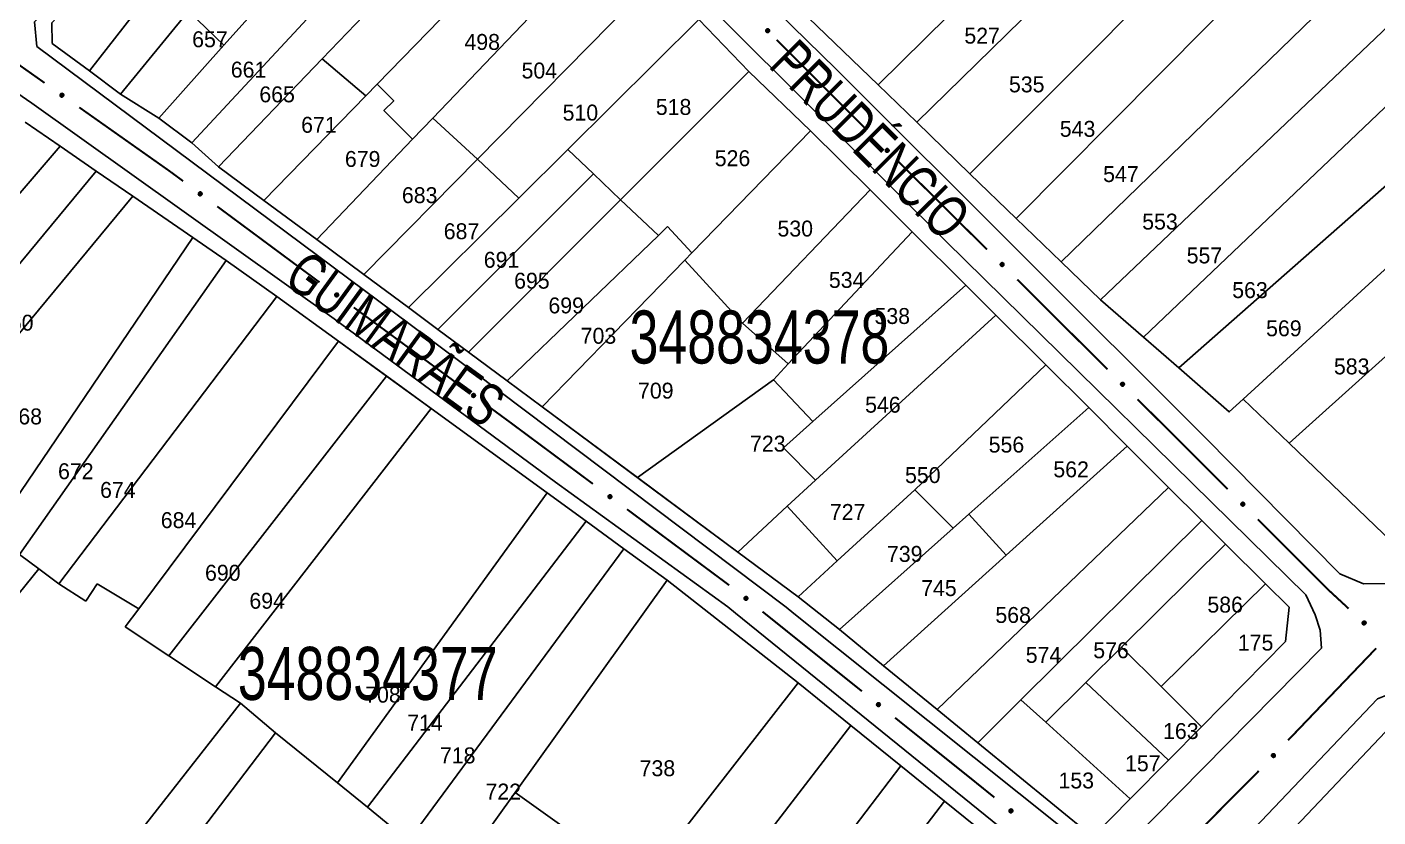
# Model space of a CAD drawing. Extents: x 199577 to 200882, y 4838726 to 4840156.
# Drawn here: x 200395.1 to 200522.4, y 4839175.2 to 4839249.7 of the extents above; entities that cross this region are included whole.
import ezdxf
from ezdxf.enums import TextEntityAlignment as Align

# ---------------------------------------------------------------- set-up
doc = ezdxf.new("R2010")
doc.units = 0
doc.header["$LTSCALE"] = 1.5
doc.header["$MEASUREMENT"] = 0
for name, color, linetype in [('CD_MALHA_LOTES', 7, 'CONTINUOUS'), ('CD_TXT_QUADRA', 2, 'CONTINUOUS'), ('RU-QUADRA', 210, 'CONTINUOUS'), ('SV-EIXO-RUA-PAV', 20, 'CONTINUOUS'), ('SV-RUA-PAVIM', 7, 'CONTINUOUS'), ('SV-TXT-RUA-PAV', 7, 'CONTINUOUS'), ('Th_NmrPorta', 1, 'CONTINUOUS')]:
    doc.layers.add(name, color=color, linetype=linetype)
doc.styles.add('ARIAL', font='ARIAL.SHX')

msp = doc.modelspace()

# ---------------------------------------------------------------- linework, layer by layer
at = {"layer": 'CD_MALHA_LOTES', "linetype": 'Continuous', "flags": 128}
for points in [[(200475.27, 4839244.19), (200501.72, 4839270.29)], [(200478.92, 4839240.67), (200505.69, 4839266.92)], [(200428.08, 4839244.27), (200445.93, 4839262.62)], [(200483.93, 4839235.83), (200510.74, 4839262.7)], [(200488.29, 4839231.61), (200515.36, 4839258.9)], [(200433.33, 4839241.07), (200450.1, 4839258.62)], [(200475.27, 4839244.19), (200461.31, 4839257.67)], [(200400.98, 4839245.52), (200397.48, 4839248.11), (200397.43, 4839250.04), (200404.06, 4839257.16)], [(200413.66, 4839247.93), (200420.81, 4839255.91)], [(200400.98, 4839245.52), (200407.49, 4839253.87)], [(200437.53, 4839237.19), (200454.29, 4839254.23)], [(200492.52, 4839227.53), (200520.42, 4839254.62)], [(200410.64, 4839238.75), (200424.01, 4839253.16)], [(200403.91, 4839243.32), (200410.32, 4839251.14)], [(200413.66, 4839247.93), (200410.32, 4839251.14)], [(200422.92, 4839246.66), (200426.84, 4839250.73)], [(200446.04, 4839238.11), (200458.4, 4839250.37)], [(200458.4, 4839250.37), (200463.09, 4839245.46)], [(200496.23, 4839223.94), (200524.71, 4839251.04)], [(200407.51, 4839241.05), (200413.66, 4839247.93)], [(200500.28, 4839220.42), (200528.83, 4839247.6)], [(200413.14, 4839236.49), (200422.92, 4839246.66)], [(200427.02, 4839243.18), (200422.92, 4839246.66)], [(200403.91, 4839243.32), (200400.98, 4839245.52)], [(200451.01, 4839233.37), (200463.09, 4839245.46)], [(200463.09, 4839245.46), (200468.92, 4839239.88)], [(200428.08, 4839244.27), (200427.02, 4839243.18)], [(200431.43, 4839239.08), (200428.72, 4839241.78), (200429.65, 4839242.7), (200428.08, 4839244.27)], [(200478.92, 4839240.67), (200475.27, 4839244.19)], [(200407.51, 4839241.05), (200403.91, 4839243.32)], [(200417.42, 4839233.31), (200427.02, 4839243.18)], [(200410.64, 4839238.75), (200407.51, 4839241.05)], [(200433.33, 4839241.07), (200431.43, 4839239.08)], [(200437.53, 4839237.19), (200433.33, 4839241.07)], [(200503.59, 4839217.53), (200530.49, 4839241.19)], [(200394.92, 4839240.68), (200398.23, 4839238.41)], [(200457.74, 4839228.37), (200468.92, 4839239.88)], [(200468.92, 4839239.88), (200474.53, 4839234.3)], [(200483.93, 4839235.83), (200478.92, 4839240.67)], [(200413.14, 4839236.49), (200410.64, 4839238.75)], [(200422.39, 4839229.62), (200431.43, 4839239.08)], [(200381.93, 4839219.45), (200398.23, 4839238.41)], [(200398.23, 4839238.41), (200401.61, 4839236.08)], [(200426.84, 4839226.32), (200437.53, 4839237.19)], [(200441.42, 4839233.51), (200437.53, 4839237.19)], [(200446.04, 4839238.11), (200441.42, 4839233.51)], [(200448.46, 4839235.81), (200446.04, 4839238.11)], [(200385.51, 4839216.63), (200401.61, 4839236.08)], [(200401.61, 4839236.08), (200405.08, 4839233.7)], [(200417.42, 4839233.31), (200413.14, 4839236.49)], [(200509.66, 4839214.58), (200534.1, 4839236.94)], [(200433.81, 4839221.14), (200448.46, 4839235.81)], [(200451.01, 4839233.37), (200448.46, 4839235.81)], [(200488.29, 4839231.61), (200483.93, 4839235.83)], [(200405.08, 4839233.7), (200388.78, 4839214.04)], [(200405.08, 4839233.7), (200410.71, 4839229.83)], [(200431.03, 4839223.21), (200441.42, 4839233.51)], [(200436.68, 4839219.02), (200451.01, 4839233.37)], [(200454.59, 4839230.02), (200451.01, 4839233.37)], [(200462.49, 4839221.74), (200474.53, 4839234.3)], [(200474.53, 4839234.3), (200478.48, 4839230.36)], [(200422.39, 4839229.62), (200417.42, 4839233.31)], [(200513.98, 4839210.43), (200538.39, 4839232.39)], [(200455.44, 4839230.84), (200454.59, 4839230.02)], [(200457.74, 4839228.37), (200455.44, 4839230.84)], [(200492.52, 4839227.53), (200488.29, 4839231.61)], [(200391.78, 4839201.88), (200410.71, 4839229.83)], [(200410.71, 4839229.83), (200413.86, 4839227.66)], [(200426.84, 4839226.32), (200422.39, 4839229.62)], [(200440.32, 4839216.31), (200454.59, 4839230.02)], [(200466.81, 4839217.91), (200478.48, 4839230.36)], [(200478.48, 4839230.36), (200483.53, 4839225.32)], [(200457.07, 4839227.69), (200457.74, 4839228.37)], [(200394.4, 4839199.94), (200413.86, 4839227.66)], [(200413.86, 4839227.66), (200418.65, 4839224.26)], [(200443.63, 4839213.85), (200457.07, 4839227.69)], [(200462.49, 4839221.74), (200457.07, 4839227.69)], [(200496.23, 4839223.94), (200492.52, 4839227.53)], [(200431.03, 4839223.21), (200426.84, 4839226.32)], [(200469.14, 4839212.47), (200483.53, 4839225.32)], [(200483.53, 4839225.32), (200486.36, 4839222.5)], [(200398.11, 4839197.17), (200418.65, 4839224.26)], [(200418.65, 4839224.26), (200424.44, 4839220.05)], [(200433.81, 4839221.14), (200431.03, 4839223.21)], [(200500.28, 4839220.42), (200496.23, 4839223.94)], [(200486.36, 4839222.5), (200469.37, 4839206.94)], [(200486.36, 4839222.5), (200491.06, 4839217.82)], [(200436.68, 4839219.02), (200433.81, 4839221.14)], [(200466.81, 4839217.91), (200462.49, 4839221.74)], [(200405.63, 4839194.83), (200424.44, 4839220.05)], [(200424.44, 4839220.05), (200428.98, 4839216.75)], [(200503.59, 4839217.53), (200500.28, 4839220.42)], [(200440.32, 4839216.31), (200436.68, 4839219.02)], [(200465.41, 4839216.42), (200466.81, 4839217.91)], [(200478.74, 4839206.04), (200491.06, 4839217.82)], [(200491.06, 4839217.82), (200495.11, 4839213.79)], [(200508.35, 4839213.38), (200503.59, 4839217.53)], [(200408.47, 4839190.39), (200428.98, 4839216.75)], [(200428.98, 4839216.75), (200433.17, 4839213.7)], [(200443.63, 4839213.85), (200440.32, 4839216.31)], [(200452.6, 4839207.19), (200465.41, 4839216.42)], [(200469.14, 4839212.47), (200465.41, 4839216.42)], [(200509.66, 4839214.58), (200508.35, 4839213.38)], [(200513.98, 4839210.43), (200509.66, 4839214.58)], [(200412.85, 4839187.48), (200433.17, 4839213.7)], [(200433.17, 4839213.7), (200444.09, 4839205.76)], [(200452.6, 4839207.19), (200443.63, 4839213.85)], [(200483.82, 4839203.74), (200495.11, 4839213.79)], [(200495.11, 4839213.79), (200498.75, 4839210.16)], [(200469.37, 4839206.94), (200466.36, 4839210), (200469.14, 4839212.47)], [(200523.7, 4839201.12), (200513.98, 4839210.43)], [(200498.75, 4839210.16), (200487.35, 4839199.88)], [(200498.75, 4839210.16), (200502.64, 4839206.27)], [(200462.06, 4839200.17), (200452.6, 4839207.19)], [(200466.72, 4839204.49), (200469.37, 4839206.94)], [(200424.36, 4839178.44), (200444.09, 4839205.76)], [(200444.09, 4839205.76), (200447.76, 4839203.09)], [(200471.43, 4839199.34), (200478.74, 4839206.04)], [(200482.36, 4839202.43), (200478.74, 4839206.04)], [(200480.83, 4839185.35), (200502.64, 4839206.27)], [(200502.64, 4839206.27), (200505.76, 4839203.16)], [(200462.06, 4839200.17), (200466.72, 4839204.49)], [(200471.43, 4839199.34), (200466.72, 4839204.49)], [(200427.19, 4839176.13), (200447.76, 4839203.09)], [(200447.76, 4839203.09), (200451.33, 4839200.49)], [(200483.82, 4839203.74), (200482.36, 4839202.43)], [(200487.35, 4839199.88), (200483.82, 4839203.74)], [(200488.72, 4839186.24), (200505.76, 4839203.16)], [(200505.76, 4839203.16), (200508, 4839200.93)], [(200471.63, 4839192.87), (200482.36, 4839202.43)], [(200431.05, 4839172.95), (200451.33, 4839200.49)], [(200451.33, 4839200.49), (200455.4, 4839197.53)], [(200498.19, 4839191.22), (200508, 4839200.93)], [(200508, 4839200.93), (200511.76, 4839197.19)], [(200396.21, 4839198.59), (200394.4, 4839199.94)], [(200467.74, 4839195.96), (200462.06, 4839200.17)], [(200467.74, 4839195.96), (200471.43, 4839199.34)], [(200475.79, 4839189.47), (200487.35, 4839199.88)], [(200374.93, 4839172.28), (200396.21, 4839198.59)], [(200398.11, 4839197.17), (200396.21, 4839198.59)], [(200400.65, 4839195.55), (200398.11, 4839197.17)], [(200401.72, 4839197.17), (200400.65, 4839195.55)], [(200405.63, 4839194.83), (200401.72, 4839197.17)], [(200441.09, 4839177.52), (200455.4, 4839197.53)], [(200455.4, 4839197.53), (200467.74, 4839187.84)], [(200501.93, 4839187.5), (200511.76, 4839197.19)], [(200511.76, 4839197.19), (200513.98, 4839194.98), (200513.66, 4839191.76), (200505.74, 4839183.72)], [(200471.63, 4839192.87), (200467.74, 4839195.96)], [(200404.35, 4839193.12), (200405.63, 4839194.83)], [(200408.47, 4839190.39), (200404.35, 4839193.12)], [(200475.79, 4839189.47), (200471.63, 4839192.87)], [(200412.85, 4839187.48), (200408.47, 4839190.39)], [(200494.84, 4839187.9), (200498.19, 4839191.22)], [(200501.93, 4839187.5), (200498.19, 4839191.22)], [(200480.83, 4839185.35), (200475.79, 4839189.47)], [(200453.05, 4839168.98), (200467.74, 4839187.84)], [(200467.74, 4839187.84), (200472.7, 4839183.84)], [(200491.06, 4839184.16), (200494.84, 4839187.9)], [(200502.62, 4839180.56), (200494.84, 4839187.9)], [(200415.2, 4839185.93), (200412.85, 4839187.48)], [(200505.74, 4839183.72), (200501.93, 4839187.5)], [(200393.8, 4839158.58), (200415.2, 4839185.93)], [(200418.51, 4839183.13), (200415.2, 4839185.93)], [(200484.67, 4839182.21), (200480.83, 4839185.35)], [(200484.67, 4839182.21), (200488.72, 4839186.24)], [(200491.06, 4839184.16), (200488.72, 4839186.24)], [(200458.33, 4839165.11), (200472.7, 4839183.84)], [(200472.7, 4839183.84), (200477.43, 4839180.02)], [(200499.02, 4839176.91), (200491.06, 4839184.16)], [(200498.11, 4839156.87), (200523.62, 4839183.84), (200525.22, 4839183.76), (200551.54, 4839158.42)], [(200505.74, 4839183.72), (200502.62, 4839180.56)], [(200397.7, 4839155.75), (200418.51, 4839183.13)], [(200424.36, 4839178.44), (200418.51, 4839183.13)], [(200499.02, 4839176.91), (200495.51, 4839173.34), (200484.67, 4839182.21)], [(200463.14, 4839161.26), (200477.43, 4839180.02)], [(200477.43, 4839180.02), (200481.54, 4839176.7)], [(200502.62, 4839180.56), (200499.02, 4839176.91)], [(200427.19, 4839176.13), (200424.36, 4839178.44)], [(200435.3, 4839169.46), (200441.09, 4839177.52)], [(200453.05, 4839168.98), (200441.09, 4839177.52)], [(200431.05, 4839172.95), (200427.19, 4839176.13)], [(200467, 4839157.7), (200481.54, 4839176.7)], [(200481.54, 4839176.7), (200491.59, 4839168.59), (200474.3, 4839150.97)]]:
    msp.add_lwpolyline(points, dxfattribs=at)
at = {"layer": 'RU-QUADRA', "linetype": 'Continuous', "flags": 128}
for points in [[(200523.7, 4839201.12), (200513.98, 4839210.43), (200509.66, 4839214.58), (200508.35, 4839213.38), (200503.59, 4839217.53), (200500.28, 4839220.42), (200496.23, 4839223.94), (200492.52, 4839227.53), (200488.29, 4839231.61), (200483.93, 4839235.83), (200478.92, 4839240.67), (200475.27, 4839244.19), (200461.31, 4839257.67), (200458.49, 4839260.4), (200455.16, 4839263.61), (200451.76, 4839266.89), (200431.32, 4839286.64), (200471.84, 4839329.8), (200497.26, 4839313.96), (200502.89, 4839310.44), (200507.86, 4839307.34), (200513.1, 4839303.97), (200516.92, 4839301.52), (200524.05, 4839296.94)], [(200458.4, 4839250.37), (200463.09, 4839245.46), (200468.92, 4839239.88), (200474.53, 4839234.3), (200478.48, 4839230.36), (200483.53, 4839225.32), (200486.36, 4839222.5), (200491.06, 4839217.82), (200495.11, 4839213.79), (200498.75, 4839210.16), (200502.64, 4839206.27), (200505.76, 4839203.16), (200508, 4839200.93), (200511.76, 4839197.19), (200513.98, 4839194.98), (200513.66, 4839191.76), (200505.74, 4839183.72), (200502.62, 4839180.56), (200499.02, 4839176.91), (200495.51, 4839173.34), (200484.67, 4839182.21), (200480.83, 4839185.35), (200475.79, 4839189.47), (200471.63, 4839192.87), (200467.74, 4839195.96), (200462.06, 4839200.17), (200454.14, 4839206.05), (200443.63, 4839213.85), (200440.32, 4839216.31), (200436.68, 4839219.02), (200433.81, 4839221.14), (200431.03, 4839223.21), (200426.84, 4839226.32), (200422.39, 4839229.62), (200417.42, 4839233.31), (200413.14, 4839236.49), (200410.64, 4839238.75), (200407.51, 4839241.05), (200403.91, 4839243.32), (200400.98, 4839245.52), (200397.48, 4839248.11), (200397.43, 4839250.04)], [(200394.92, 4839240.68), (200398.23, 4839238.41), (200401.61, 4839236.08), (200405.08, 4839233.7), (200410.71, 4839229.83), (200413.86, 4839227.66), (200418.65, 4839224.26), (200424.44, 4839220.05), (200428.99, 4839216.74), (200433.17, 4839213.7), (200444.09, 4839205.76), (200447.76, 4839203.09), (200451.33, 4839200.49), (200455.4, 4839197.53), (200467.74, 4839187.84), (200472.7, 4839183.84), (200477.43, 4839180.02), (200481.54, 4839176.7), (200491.59, 4839168.59)], [(200498.11, 4839156.87), (200523.62, 4839183.84), (200525.22, 4839183.76), (200551.54, 4839158.42)]]:
    msp.add_lwpolyline(points, dxfattribs=at)
at = {"layer": 'SV-EIXO-RUA-PAV'}
for points in [[(200464.8464, 4839249.479457), (200464.895305, 4839249.480107), (200464.937468, 4839249.470665), (200464.970368, 4839249.452668), (200464.995294, 4839249.429184), (200465.018088, 4839249.402287), (200465.035087, 4839249.370098), (200465.04604, 4839249.330194), (200465.047036, 4839249.281141), (200465.034525, 4839249.238584), (200465.018607, 4839249.205385), (200464.995615, 4839249.177984), (200464.969115, 4839249.156278), (200464.935095, 4839249.139727), (200464.894548, 4839249.129022), (200464.845199, 4839249.129214), (200464.803926, 4839249.138754), (200464.772561, 4839249.156997), (200464.74516, 4839249.180285), (200464.722218, 4839249.208024), (200464.705714, 4839249.239717), (200464.695009, 4839249.280562), (200464.695844, 4839249.329267), (200464.704889, 4839249.37054), (200464.722687, 4839249.402153), (200464.746222, 4839249.428613), (200464.772922, 4839249.451804), (200464.804567, 4839249.470238), (200464.8464, 4839249.479457)], [(200398.44845, 4839243.058104), (200398.400375, 4839243.049118), (200398.357218, 4839243.051225), (200398.32173, 4839243.063343), (200398.293161, 4839243.082228), (200398.266111, 4839243.104841), (200398.243868, 4839243.133656), (200398.226265, 4839243.171106), (200398.216912, 4839243.219269), (200398.221977, 4839243.263337), (200398.231996, 4839243.298765), (200398.249973, 4839243.329688), (200398.27238, 4839243.355598), (200398.303076, 4839243.377713), (200398.341202, 4839243.395181), (200398.389859, 4839243.403414), (200398.432154, 4839243.401058), (200398.466173, 4839243.388435), (200398.497146, 4839243.370165), (200398.524486, 4839243.346749), (200398.546157, 4839243.318338), (200398.563676, 4839243.279919), (200398.571165, 4839243.231786), (200398.569296, 4839243.189575), (200398.557155, 4839243.155388), (200398.538482, 4839243.125299), (200398.516132, 4839243.097892), (200398.488097, 4839243.074327), (200398.44845, 4839243.058104)], [(200476.105623, 4839238.199353), (200476.154523, 4839238.200215), (200476.196727, 4839238.190956), (200476.229705, 4839238.173102), (200476.254733, 4839238.149726), (200476.277643, 4839238.122928), (200476.294781, 4839238.090813), (200476.305907, 4839238.050957), (200476.307116, 4839238.001908), (200476.294789, 4839237.959298), (200476.279015, 4839237.92603), (200476.256143, 4839237.89853), (200476.229737, 4839237.876709), (200476.19579, 4839237.86001), (200476.155289, 4839237.84913), (200476.105939, 4839237.849108), (200476.064626, 4839237.858469), (200476.033182, 4839237.876576), (200476.00568, 4839237.899745), (200475.982618, 4839237.927384), (200475.965977, 4839237.959005), (200475.955095, 4839237.999804), (200475.955719, 4839238.048512), (200475.964585, 4839238.089823), (200475.982246, 4839238.121513), (200476.005665, 4839238.148075), (200476.032264, 4839238.171381), (200476.063829, 4839238.189953), (200476.105623, 4839238.199353)], [(200411.467224, 4839233.762732), (200411.41895, 4839233.75488), (200411.375855, 4839233.758003), (200411.340661, 4839233.770952), (200411.312546, 4839233.790505), (200411.286035, 4839233.813748), (200411.264477, 4839233.843079), (200411.24776, 4839233.880933), (200411.239544, 4839233.929303), (200411.245644, 4839233.973239), (200411.256494, 4839234.008422), (200411.275194, 4839234.038913), (200411.298205, 4839234.064288), (200411.329413, 4839234.085674), (200411.367939, 4839234.10224), (200411.416777, 4839234.109325), (200411.459005, 4839234.105974), (200411.492717, 4839234.092555), (200411.523252, 4839234.073561), (200411.550033, 4839234.049507), (200411.571029, 4839234.020593), (200411.587638, 4839233.981773), (200411.593993, 4839233.933477), (200411.591131, 4839233.891322), (200411.578188, 4839233.85743), (200411.558812, 4839233.82779), (200411.535823, 4839233.800916), (200411.507241, 4839233.778018), (200411.467224, 4839233.762732)], [(200486.931618, 4839227.447763), (200486.980519, 4839227.448625), (200487.022723, 4839227.439366), (200487.055701, 4839227.421512), (200487.080728, 4839227.398136), (200487.103639, 4839227.371338), (200487.120777, 4839227.339223), (200487.131903, 4839227.299366), (200487.133111, 4839227.250318), (200487.120785, 4839227.207708), (200487.105011, 4839227.17444), (200487.082139, 4839227.14694), (200487.055733, 4839227.125119), (200487.021785, 4839227.10842), (200486.981284, 4839227.09754), (200486.931935, 4839227.097518), (200486.890622, 4839227.106879), (200486.859177, 4839227.124986), (200486.831676, 4839227.148155), (200486.808614, 4839227.175794), (200486.791972, 4839227.207415), (200486.781091, 4839227.248213), (200486.781715, 4839227.296921), (200486.790581, 4839227.338233), (200486.808241, 4839227.369923), (200486.831661, 4839227.396485), (200486.85826, 4839227.419791), (200486.889825, 4839227.438363), (200486.931618, 4839227.447763)], [(200424.323977, 4839224.238096), (200424.275738, 4839224.230032), (200424.23263, 4839224.232966), (200424.19738, 4839224.245761), (200424.169178, 4839224.26519), (200424.142566, 4839224.288316), (200424.120879, 4839224.317552), (200424.103997, 4839224.355332), (200424.095568, 4839224.403665), (200424.101475, 4839224.447628), (200424.11217, 4839224.482858), (200424.130737, 4839224.513431), (200424.153636, 4839224.538908), (200424.184749, 4839224.56043), (200424.223203, 4839224.577165), (200424.272009, 4839224.584465), (200424.314251, 4839224.581299), (200424.348022, 4839224.568027), (200424.37864, 4839224.549168), (200424.405526, 4839224.525232), (200424.426649, 4839224.496411), (200424.443429, 4839224.457664), (200424.449995, 4839224.409396), (200424.447319, 4839224.367229), (200424.434525, 4839224.333281), (200424.415279, 4839224.303555), (200424.392408, 4839224.276581), (200424.363927, 4839224.253557), (200424.323977, 4839224.238096)], [(200498.273018, 4839216.161583), (200498.32192, 4839216.16237), (200498.36411, 4839216.153047), (200498.397061, 4839216.135143), (200498.422052, 4839216.111729), (200498.444923, 4839216.084896), (200498.462012, 4839216.052755), (200498.473077, 4839216.012882), (200498.474211, 4839215.963832), (200498.46182, 4839215.92124), (200498.445995, 4839215.887997), (200498.423081, 4839215.860531), (200498.396642, 4839215.83875), (200498.362669, 4839215.822103), (200498.322152, 4839215.811284), (200498.272802, 4839215.811337), (200498.231503, 4839215.820761), (200498.200087, 4839215.838916), (200498.17262, 4839215.862127), (200498.1496, 4839215.889801), (200498.133007, 4839215.921447), (200498.122187, 4839215.962262), (200498.122885, 4839216.010969), (200498.131814, 4839216.052267), (200498.149523, 4839216.08393), (200498.172983, 4839216.110457), (200498.199617, 4839216.133722), (200498.231211, 4839216.152246), (200498.273018, 4839216.161583)], [(200437.215281, 4839214.761056), (200437.167042, 4839214.752992), (200437.123933, 4839214.755925), (200437.088683, 4839214.768721), (200437.060482, 4839214.78815), (200437.03387, 4839214.811276), (200437.012183, 4839214.840512), (200436.9953, 4839214.878292), (200436.986871, 4839214.926625), (200436.992779, 4839214.970588), (200437.003474, 4839215.005818), (200437.02204, 4839215.036391), (200437.044939, 4839215.061867), (200437.076053, 4839215.08339), (200437.114506, 4839215.100125), (200437.163313, 4839215.107424), (200437.205555, 4839215.104259), (200437.239326, 4839215.090987), (200437.269943, 4839215.072127), (200437.29683, 4839215.048192), (200437.317953, 4839215.019371), (200437.334732, 4839214.980623), (200437.341299, 4839214.932356), (200437.338622, 4839214.890189), (200437.325828, 4839214.856241), (200437.306582, 4839214.826515), (200437.283711, 4839214.799541), (200437.25523, 4839214.776517), (200437.215281, 4839214.761056)], [(200450.066096, 4839205.23032), (200450.017812, 4839205.222531), (200449.974721, 4839205.225709), (200449.939545, 4839205.238704), (200449.911454, 4839205.258293), (200449.884973, 4839205.281571), (200449.863453, 4839205.310929), (200449.846786, 4839205.348805), (200449.838632, 4839205.397185), (200449.844789, 4839205.441114), (200449.855684, 4839205.476282), (200449.874424, 4839205.506749), (200449.897468, 4839205.532095), (200449.928703, 4839205.553441), (200449.967251, 4839205.569957), (200450.016098, 4839205.576979), (200450.058322, 4839205.573573), (200450.092016, 4839205.56011), (200450.122526, 4839205.541076), (200450.149276, 4839205.516988), (200450.170235, 4839205.488047), (200450.186794, 4839205.449205), (200450.193086, 4839205.400901), (200450.19017, 4839205.35875), (200450.177183, 4839205.324875), (200450.157768, 4839205.295259), (200450.134745, 4839205.268415), (200450.106133, 4839205.245554), (200450.066096, 4839205.23032)], [(200509.6024, 4839204.863277), (200509.651304, 4839204.86397), (200509.693475, 4839204.854566), (200509.726391, 4839204.836598), (200509.751338, 4839204.813136), (200509.774156, 4839204.786259), (200509.791183, 4839204.754086), (200509.802172, 4839204.714191), (200509.803211, 4839204.665139), (200509.790738, 4839204.622571), (200509.774849, 4839204.589358), (200509.751882, 4839204.561937), (200509.725401, 4839204.540207), (200509.691397, 4839204.523626), (200509.650858, 4839204.512885), (200509.601509, 4839204.513033), (200509.560228, 4839204.522537), (200509.528847, 4839204.540752), (200509.501425, 4839204.564016), (200509.478458, 4839204.591734), (200509.461926, 4839204.623413), (200509.451185, 4839204.664248), (200509.451977, 4839204.712953), (200509.460986, 4839204.754234), (200509.478755, 4839204.785863), (200509.502267, 4839204.812344), (200509.528946, 4839204.835559), (200509.560575, 4839204.854021), (200509.6024, 4839204.863277)], [(200462.865463, 4839195.637544), (200462.816932, 4839195.631481), (200462.773982, 4839195.636195), (200462.739291, 4839195.650436), (200462.711918, 4839195.671015), (200462.686284, 4839195.695222), (200462.665824, 4839195.725329), (200462.650518, 4839195.763775), (200462.644095, 4839195.812415), (200462.651815, 4839195.856096), (200462.663958, 4839195.890854), (200462.683772, 4839195.920633), (200462.707705, 4839195.945141), (200462.739682, 4839195.965359), (200462.778794, 4839195.98049), (200462.827861, 4839195.985765), (200462.869936, 4839195.980855), (200462.903129, 4839195.966199), (200462.932941, 4839195.94609), (200462.958815, 4839195.921063), (200462.978728, 4839195.891393), (200462.993891, 4839195.851985), (200462.998456, 4839195.803487), (200462.994039, 4839195.761467), (200462.979852, 4839195.728077), (200462.959393, 4839195.699172), (200462.935427, 4839195.673167), (200462.906018, 4839195.65134), (200462.865463, 4839195.637544)], [(200521.028613, 4839193.672762), (200521.077452, 4839193.675365), (200521.119959, 4839193.667615), (200521.153551, 4839193.650947), (200521.179396, 4839193.628478), (200521.203246, 4839193.602512), (200521.221517, 4839193.571029), (200521.234056, 4839193.531594), (200521.237011, 4839193.48262), (200521.22621, 4839193.439597), (200521.211631, 4839193.405789), (200521.189753, 4839193.377491), (200521.164141, 4839193.354744), (200521.13081, 4839193.336846), (200521.090722, 4839193.32453), (200521.041405, 4839193.322751), (200520.999784, 4839193.330634), (200520.967715, 4839193.347609), (200520.939405, 4839193.369784), (200520.915373, 4839193.396585), (200520.897616, 4839193.427593), (200520.885288, 4839193.467978), (200520.884177, 4839193.516677), (200520.891566, 4839193.558278), (200520.908086, 4839193.590577), (200520.930545, 4839193.617956), (200520.956297, 4839193.642195), (200520.987181, 4839193.661879), (200521.028613, 4839193.672762)], [(200475.353911, 4839185.635611), (200475.30538, 4839185.629548), (200475.26243, 4839185.634261), (200475.227739, 4839185.648503), (200475.200365, 4839185.669081), (200475.174732, 4839185.693288), (200475.154272, 4839185.723395), (200475.138966, 4839185.761841), (200475.132543, 4839185.810482), (200475.140263, 4839185.854163), (200475.152405, 4839185.88892), (200475.17222, 4839185.9187), (200475.196153, 4839185.943207), (200475.22813, 4839185.963425), (200475.267242, 4839185.978556), (200475.316309, 4839185.983831), (200475.358384, 4839185.978922), (200475.391577, 4839185.964266), (200475.421389, 4839185.944156), (200475.447262, 4839185.919129), (200475.467176, 4839185.889459), (200475.482339, 4839185.850051), (200475.486904, 4839185.801554), (200475.482486, 4839185.759533), (200475.4683, 4839185.726143), (200475.447841, 4839185.697239), (200475.423875, 4839185.671233), (200475.394466, 4839185.649407), (200475.353911, 4839185.635611)], [(200512.334124, 4839180.972491), (200512.332363, 4839181.021367), (200512.340844, 4839181.063735), (200512.358088, 4839181.097035), (200512.380999, 4839181.122489), (200512.407371, 4839181.145889), (200512.439165, 4839181.163615), (200512.47881, 4839181.175473), (200512.527828, 4839181.177584), (200512.570658, 4839181.166043), (200512.60421, 4839181.150884), (200512.632127, 4839181.128522), (200512.65443, 4839181.102522), (200512.67175, 4839181.068888), (200512.683375, 4839181.028593), (200512.684304, 4839180.979253), (200512.675705, 4839180.937774), (200512.65818, 4839180.906002), (200512.635521, 4839180.878079), (200512.608311, 4839180.854512), (200512.577001, 4839180.837292), (200512.53641, 4839180.825661), (200512.487699, 4839180.825389), (200512.446231, 4839180.833493), (200512.414222, 4839180.850567), (200512.387233, 4839180.873494), (200512.363441, 4839180.89966), (200512.344292, 4839180.930878), (200512.334124, 4839180.972491)], [(200487.829786, 4839175.618733), (200487.781231, 4839175.612862), (200487.7383, 4839175.617744), (200487.703666, 4839175.632122), (200487.676373, 4839175.652808), (200487.650835, 4839175.677116), (200487.630494, 4839175.707303), (200487.61534, 4839175.745809), (200487.609108, 4839175.794475), (200487.617, 4839175.838125), (200487.629279, 4839175.872834), (200487.649211, 4839175.902535), (200487.67324, 4839175.926949), (200487.705296, 4839175.947041), (200487.744468, 4839175.962017), (200487.793555, 4839175.9671), (200487.83561, 4839175.962024), (200487.868745, 4839175.947237), (200487.898478, 4839175.927011), (200487.924253, 4839175.901882), (200487.944049, 4839175.872134), (200487.959057, 4839175.832667), (200487.963431, 4839175.784152), (200487.958848, 4839175.742149), (200487.94453, 4839175.708815), (200487.923958, 4839175.679991), (200487.899889, 4839175.65408), (200487.870395, 4839175.63237), (200487.829786, 4839175.618733)]]:
    msp.add_lwpolyline(points, close=True, dxfattribs=at)
for points in [[(200464.695009, 4839249.280562), (200464.894548, 4839249.129022)], [(200464.695844, 4839249.329267), (200464.935095, 4839249.139727)], [(200464.699222, 4839249.303278), (200464.912309, 4839249.136167)], [(200464.701191, 4839249.34766), (200464.948021, 4839249.150609)], [(200464.704889, 4839249.37054), (200464.969115, 4839249.156278)], [(200464.705714, 4839249.239717), (200464.845199, 4839249.129214)], [(200464.705936, 4839249.257923), (200464.864064, 4839249.13428)], [(200464.715696, 4839249.383347), (200464.979878, 4839249.168913)], [(200464.717482, 4839249.221248), (200464.819684, 4839249.138179)], [(200464.722218, 4839249.208024), (200464.803926, 4839249.138754)], [(200464.722687, 4839249.402153), (200464.995615, 4839249.177984)], [(200464.735984, 4839249.41324), (200465.004019, 4839249.191083)], [(200464.746222, 4839249.428613), (200465.018607, 4839249.205385)], [(200464.763023, 4839249.438302), (200465.024313, 4839249.226765)], [(200464.772922, 4839249.451804), (200465.034525, 4839249.238584)], [(200464.791986, 4839249.457574), (200465.037854, 4839249.263418)], [(200464.804567, 4839249.470238), (200465.047036, 4839249.281141)], [(200464.824805, 4839249.472982), (200465.042717, 4839249.306832)], [(200464.8464, 4839249.479457), (200465.04604, 4839249.330194)], [(200464.873053, 4839249.478729), (200465.035041, 4839249.355082)], [(200464.895305, 4839249.480107), (200465.035087, 4839249.370098)], [(200464.919363, 4839249.474828), (200465.019635, 4839249.391761)], [(200464.937468, 4839249.470665), (200465.018088, 4839249.402287)], [(200398.488097, 4839243.074327), (200398.216912, 4839243.219269)], [(200398.516132, 4839243.097892), (200398.221977, 4839243.263337)], [(200398.498332, 4839243.088954), (200398.222935, 4839243.238299)], [(200398.468624, 4839243.06817), (200398.225553, 4839243.194692)], [(200398.44845, 4839243.058104), (200398.226265, 4839243.171106)], [(200398.523581, 4839243.112885), (200398.230021, 4839243.276725)], [(200398.538482, 4839243.125299), (200398.231996, 4839243.298765)], [(200398.422064, 4839243.054273), (200398.241351, 4839243.14846)], [(200398.400375, 4839243.049118), (200398.243868, 4839243.133656)], [(200398.545945, 4839243.142195), (200398.243928, 4839243.315347)], [(200398.557155, 4839243.155388), (200398.249973, 4839243.329688)], [(200398.375768, 4839243.050213), (200398.26279, 4839243.114948)], [(200398.560834, 4839243.175112), (200398.263931, 4839243.341312)], [(200398.357218, 4839243.051225), (200398.266111, 4839243.104841)], [(200398.569296, 4839243.189575), (200398.27238, 4839243.355598)], [(200398.569036, 4839243.212751), (200398.292196, 4839243.364785)], [(200398.571165, 4839243.231786), (200398.303076, 4839243.377713)], [(200398.563401, 4839243.256817), (200398.324921, 4839243.385109)], [(200398.563676, 4839243.279919), (200398.341202, 4839243.395181)], [(200398.549045, 4839243.300361), (200398.372136, 4839243.395202)], [(200398.546157, 4839243.318338), (200398.389859, 4839243.403414)], [(200398.53141, 4839243.334527), (200398.41653, 4839243.398935)], [(200398.524486, 4839243.346749), (200398.432154, 4839243.401058)], [(200475.955095, 4839237.999804), (200476.155289, 4839237.84913)], [(200475.955719, 4839238.048512), (200476.19579, 4839237.86001)], [(200475.959209, 4839238.022537), (200476.173019, 4839237.856352)], [(200475.960986, 4839238.066927), (200476.208668, 4839237.870948)], [(200475.964585, 4839238.089823), (200476.229737, 4839237.876709)], [(200475.965977, 4839237.959005), (200476.105939, 4839237.849108)], [(200475.96612, 4839237.977212), (200476.124782, 4839237.854256)], [(200475.975336, 4839238.102677), (200476.240445, 4839237.88939)], [(200475.977825, 4839237.940588), (200476.080386, 4839237.857963)], [(200475.982246, 4839238.121513), (200476.256143, 4839237.89853)], [(200475.982618, 4839237.927384), (200476.064626, 4839237.858469)], [(200475.995495, 4839238.132657), (200476.26449, 4839237.911665)], [(200476.005665, 4839238.148075), (200476.279015, 4839237.92603)], [(200476.022424, 4839238.157837), (200476.284629, 4839237.947435)], [(200476.032264, 4839238.171381), (200476.294789, 4839237.959298)], [(200476.051303, 4839238.177234), (200476.298011, 4839237.984146)], [(200476.063829, 4839238.189953), (200476.307116, 4839238.001908)], [(200476.084055, 4839238.192785), (200476.302685, 4839238.027581)], [(200476.105623, 4839238.199353), (200476.305907, 4839238.050957)], [(200476.132278, 4839238.19874), (200476.2948, 4839238.075797)], [(200476.154523, 4839238.200215), (200476.294781, 4839238.090813)], [(200476.178605, 4839238.19504), (200476.279236, 4839238.112409)], [(200476.196727, 4839238.190956), (200476.277643, 4839238.122928)], [(200411.507241, 4839233.778018), (200411.239544, 4839233.929303)], [(200411.535823, 4839233.800916), (200411.245644, 4839233.973239)], [(200411.517817, 4839233.792399), (200411.246012, 4839233.948186)], [(200411.487629, 4839233.77232), (200411.247603, 4839233.904528)], [(200411.467224, 4839233.762732), (200411.24776, 4839233.880933)], [(200411.543623, 4839233.81573), (200411.254001, 4839233.986434)], [(200411.558812, 4839233.82779), (200411.256494, 4839234.008422)], [(200411.440755, 4839233.759523), (200411.262309, 4839233.857937)], [(200411.41895, 4839233.75488), (200411.264477, 4839233.843079)], [(200411.566671, 4839233.844504), (200411.268813, 4839234.024718)], [(200411.578188, 4839233.85743), (200411.275194, 4839234.038913)], [(200411.394376, 4839233.756554), (200411.282953, 4839233.823931)], [(200411.375855, 4839233.758003), (200411.286035, 4839233.813748)], [(200411.582331, 4839233.877062), (200411.289422, 4839234.050205)], [(200411.591131, 4839233.891322), (200411.298205, 4839234.064288)], [(200411.591416, 4839233.914497), (200411.318232, 4839234.073006)], [(200411.593993, 4839233.933477), (200411.329413, 4839234.085674)], [(200411.58682, 4839233.958684), (200411.351426, 4839234.092554)], [(200411.587638, 4839233.981773), (200411.367939, 4839234.10224)], [(200411.573493, 4839234.002554), (200411.398865, 4839234.101533)], [(200411.571029, 4839234.020593), (200411.416777, 4839234.109325)], [(200411.556667, 4839234.037126), (200411.443335, 4839234.10422)], [(200411.550033, 4839234.049507), (200411.459005, 4839234.105974)], [(200486.781091, 4839227.248213), (200486.981284, 4839227.09754)], [(200486.781715, 4839227.296921), (200487.021785, 4839227.10842)], [(200486.785205, 4839227.270947), (200486.999014, 4839227.104762)], [(200486.786982, 4839227.315337), (200487.034664, 4839227.119358)], [(200486.790581, 4839227.338233), (200487.055733, 4839227.125119)], [(200486.791972, 4839227.207415), (200486.931935, 4839227.097518)], [(200486.792115, 4839227.225622), (200486.950778, 4839227.102666)], [(200486.801331, 4839227.351087), (200487.066441, 4839227.1378)], [(200486.80382, 4839227.188997), (200486.906381, 4839227.106372)], [(200486.808241, 4839227.369923), (200487.082139, 4839227.14694)], [(200486.808614, 4839227.175794), (200486.890622, 4839227.106879)], [(200486.82149, 4839227.381067), (200487.090486, 4839227.160075)], [(200486.831661, 4839227.396485), (200487.105011, 4839227.17444)], [(200486.84842, 4839227.406247), (200487.110625, 4839227.195845)], [(200486.85826, 4839227.419791), (200487.120785, 4839227.207708)], [(200486.877299, 4839227.425644), (200487.124006, 4839227.232556)], [(200486.889825, 4839227.438363), (200487.133111, 4839227.250318)], [(200486.910051, 4839227.441194), (200487.128681, 4839227.275991)], [(200486.931618, 4839227.447763), (200487.131903, 4839227.299366)], [(200486.958274, 4839227.44715), (200487.120796, 4839227.324207)], [(200486.980519, 4839227.448625), (200487.120777, 4839227.339223)], [(200487.0046, 4839227.44345), (200487.105232, 4839227.360819)], [(200487.022723, 4839227.439366), (200487.103639, 4839227.371338)], [(200424.392408, 4839224.276581), (200424.101475, 4839224.447628)], [(200424.37444, 4839224.267985), (200424.101954, 4839224.422577)], [(200424.400143, 4839224.291429), (200424.109775, 4839224.46086)], [(200424.415279, 4839224.303555), (200424.11217, 4839224.482858)], [(200424.423064, 4839224.320304), (200424.124418, 4839224.499208)], [(200424.434525, 4839224.333281), (200424.130737, 4839224.513431)], [(200424.438581, 4839224.35293), (200424.144915, 4839224.524786)], [(200424.447319, 4839224.367229), (200424.153636, 4839224.538908)], [(200424.447501, 4839224.390405), (200424.173625, 4839224.547713)], [(200424.449995, 4839224.409396), (200424.184749, 4839224.56043)], [(200424.442712, 4839224.434572), (200424.206732, 4839224.567407)], [(200424.443429, 4839224.457664), (200424.223203, 4839224.577165)], [(200424.429193, 4839224.478382), (200424.254132, 4839224.576594)], [(200424.426649, 4839224.496411), (200424.272009, 4839224.584465)], [(200424.412215, 4839224.51288), (200424.298589, 4839224.579476)], [(200424.405526, 4839224.525232), (200424.314251, 4839224.581299)], [(200424.363927, 4839224.253557), (200424.095568, 4839224.403665)], [(200424.34434, 4839224.247774), (200424.103736, 4839224.378927)], [(200424.323977, 4839224.238096), (200424.103997, 4839224.355332)], [(200424.297522, 4839224.234771), (200424.118646, 4839224.332401)], [(200424.275738, 4839224.230032), (200424.120879, 4839224.317552)], [(200424.251157, 4839224.231598), (200424.139439, 4839224.298485)], [(200424.23263, 4839224.232966), (200424.142566, 4839224.288316)], [(200498.122187, 4839215.962262), (200498.322152, 4839215.811284)], [(200498.122885, 4839216.010969), (200498.362669, 4839215.822103)], [(200498.126336, 4839215.984989), (200498.339893, 4839215.81848)], [(200498.128181, 4839216.029377), (200498.375564, 4839215.833021)], [(200498.131814, 4839216.052267), (200498.396642, 4839215.83875)], [(200498.133007, 4839215.921447), (200498.272802, 4839215.811337)], [(200498.133178, 4839215.939654), (200498.291653, 4839215.816457)], [(200498.142585, 4839216.065105), (200498.40737, 4839215.851415)], [(200498.144827, 4839215.903012), (200498.247262, 4839215.820231)], [(200498.149523, 4839216.08393), (200498.423081, 4839215.860531)], [(200498.1496, 4839215.889801), (200498.231503, 4839215.820761)], [(200498.162789, 4839216.095054), (200498.431448, 4839215.873653)], [(200498.172983, 4839216.110457), (200498.445995, 4839215.887997)], [(200498.189757, 4839216.120193), (200498.451642, 4839215.909392)], [(200498.199617, 4839216.133722), (200498.46182, 4839215.92124)], [(200498.218665, 4839216.139546), (200498.465079, 4839215.946083)], [(200498.231211, 4839216.152246), (200498.474211, 4839215.963832)], [(200498.251441, 4839216.155047), (200498.46982, 4839215.989511)], [(200498.273018, 4839216.161583), (200498.473077, 4839216.012882)], [(200498.299673, 4839216.160929), (200498.462008, 4839216.037739)], [(200498.32192, 4839216.16237), (200498.462012, 4839216.052755)], [(200498.345994, 4839216.157159), (200498.446499, 4839216.074374)], [(200498.36411, 4839216.153047), (200498.444923, 4839216.084896)], [(200437.25523, 4839214.776517), (200436.986871, 4839214.926625)], [(200437.283711, 4839214.799541), (200436.992779, 4839214.970588)], [(200437.265744, 4839214.790945), (200436.993257, 4839214.945536)], [(200437.235643, 4839214.770733), (200436.99504, 4839214.901887)], [(200437.215281, 4839214.761056), (200436.9953, 4839214.878292)], [(200437.291446, 4839214.814388), (200437.001078, 4839214.98382)], [(200437.306582, 4839214.826515), (200437.003474, 4839215.005818)], [(200437.188826, 4839214.757731), (200437.00995, 4839214.855361)], [(200437.167042, 4839214.752992), (200437.012183, 4839214.840512)], [(200437.314368, 4839214.843264), (200437.015722, 4839215.022168)], [(200437.325828, 4839214.856241), (200437.02204, 4839215.036391)], [(200437.14246, 4839214.754558), (200437.030743, 4839214.821445)], [(200437.123933, 4839214.755925), (200437.03387, 4839214.811276)], [(200437.329885, 4839214.87589), (200437.036218, 4839215.047746)], [(200437.338622, 4839214.890189), (200437.044939, 4839215.061867)], [(200437.338805, 4839214.913365), (200437.064928, 4839215.070673)], [(200437.341299, 4839214.932356), (200437.076053, 4839215.08339)], [(200437.334016, 4839214.957532), (200437.098036, 4839215.090367)], [(200437.334732, 4839214.980623), (200437.114506, 4839215.100125)], [(200437.320496, 4839215.001342), (200437.145435, 4839215.099554)], [(200437.317953, 4839215.019371), (200437.163313, 4839215.107424)], [(200437.303518, 4839215.03584), (200437.189893, 4839215.102435)], [(200437.29683, 4839215.048192), (200437.205555, 4839215.104259)], [(200450.106133, 4839205.245554), (200449.838632, 4839205.397185)], [(200450.134745, 4839205.268415), (200449.844789, 4839205.441114)], [(200450.116728, 4839205.259922), (200449.845125, 4839205.41606)], [(200450.086513, 4839205.239882), (200449.846659, 4839205.372401)], [(200450.066096, 4839205.23032), (200449.846786, 4839205.348805)], [(200450.142564, 4839205.283219), (200449.853163, 4839205.454298)], [(200450.157768, 4839205.295259), (200449.855684, 4839205.476282)], [(200450.165649, 4839205.311964), (200449.868025, 4839205.492563)], [(200450.177183, 4839205.324875), (200449.874424, 4839205.506749)], [(200450.181351, 4839205.344501), (200449.888666, 4839205.518023)], [(200450.19017, 4839205.35875), (200449.897468, 4839205.532095)], [(200450.190484, 4839205.381925), (200449.917506, 4839205.540787)], [(200450.193086, 4839205.400901), (200449.928703, 4839205.553441)], [(200450.185946, 4839205.426118), (200449.950725, 4839205.560292)], [(200450.186794, 4839205.449205), (200449.967251, 4839205.569957)], [(200450.172676, 4839205.470004), (200449.998176, 4839205.56921)], [(200450.170235, 4839205.488047), (200450.016098, 4839205.576979)], [(200450.155894, 4839205.504598), (200450.042649, 4839205.571839)], [(200450.149276, 4839205.516988), (200450.058322, 4839205.573573)], [(200450.039623, 4839205.227146), (200449.861304, 4839205.325791)], [(200450.017812, 4839205.222531), (200449.863453, 4839205.310929)], [(200449.99324, 4839205.224236), (200449.881905, 4839205.291757)], [(200449.974721, 4839205.225709), (200449.884973, 4839205.281571)], [(200509.451185, 4839204.664248), (200509.650858, 4839204.512885)], [(200509.451977, 4839204.712953), (200509.691397, 4839204.523626)], [(200509.455378, 4839204.686967), (200509.668613, 4839204.520046)], [(200509.457308, 4839204.731351), (200509.704313, 4839204.534519)], [(200509.460986, 4839204.754234), (200509.725401, 4839204.540207)], [(200509.461926, 4839204.623413), (200509.601509, 4839204.513033)], [(200509.462132, 4839204.641619), (200509.62037, 4839204.518116)], [(200509.471781, 4839204.767051), (200509.736153, 4839204.552851)], [(200509.47371, 4839204.604954), (200509.575986, 4839204.521976)], [(200509.478458, 4839204.591734), (200509.560228, 4839204.522537)], [(200509.478755, 4839204.785863), (200509.751882, 4839204.561937)], [(200509.492043, 4839204.796962), (200509.760275, 4839204.575043)], [(200509.502267, 4839204.812344), (200509.774849, 4839204.589358)], [(200509.519059, 4839204.822048), (200509.780537, 4839204.610743)], [(200509.528946, 4839204.835559), (200509.790738, 4839204.622571)], [(200509.548005, 4839204.841345), (200509.794045, 4839204.647408)], [(200509.560575, 4839204.854021), (200509.803211, 4839204.665139)], [(200509.58081, 4839204.856783), (200509.798869, 4839204.690827)], [(200509.6024, 4839204.863277), (200509.802172, 4839204.714191)], [(200509.629053, 4839204.862572), (200509.79115, 4839204.73907)], [(200509.651304, 4839204.86397), (200509.791183, 4839204.754086)], [(200509.675367, 4839204.858713), (200509.775713, 4839204.775735)], [(200509.693475, 4839204.854566), (200509.774156, 4839204.786259)], [(200462.906018, 4839195.65134), (200462.644095, 4839195.812415)], [(200462.865463, 4839195.637544), (200462.650518, 4839195.763775)], [(200462.886209, 4839195.646371), (200462.651234, 4839195.78736)], [(200462.917119, 4839195.665321), (200462.651257, 4839195.831046)], [(200462.935427, 4839195.673167), (200462.651815, 4839195.856096)], [(200462.943769, 4839195.687682), (200462.660655, 4839195.868974)], [(200462.959393, 4839195.699172), (200462.663958, 4839195.890854)], [(200462.838894, 4839195.635316), (200462.664207, 4839195.740258)], [(200462.816932, 4839195.631481), (200462.665824, 4839195.725329)], [(200462.967865, 4839195.715585), (200462.676871, 4839195.906684)], [(200462.792437, 4839195.634063), (200462.68358, 4839195.705511)], [(200462.979852, 4839195.728077), (200462.683772, 4839195.920633)], [(200462.773982, 4839195.636195), (200462.686284, 4839195.695222)], [(200462.984717, 4839195.747541), (200462.698408, 4839195.931392)], [(200462.994039, 4839195.761467), (200462.707705, 4839195.945141)], [(200462.99518, 4839195.784616), (200462.728041, 4839195.953112)], [(200462.998456, 4839195.803487), (200462.739682, 4839195.965359)], [(200462.99222, 4839195.828943), (200462.761934, 4839195.971421)], [(200462.993891, 4839195.851985), (200462.778794, 4839195.98049)], [(200462.980524, 4839195.873274), (200462.809673, 4839195.97864)], [(200462.978728, 4839195.891393), (200462.827861, 4839195.985765)], [(200462.964987, 4839195.908445), (200462.854212, 4839195.979681)], [(200462.958815, 4839195.921063), (200462.869936, 4839195.980855)], [(200520.884177, 4839193.516677), (200521.13081, 4839193.336846)], [(200520.885288, 4839193.467978), (200521.090722, 4839193.32453)], [(200520.88859, 4839193.490843), (200521.108183, 4839193.332379)], [(200520.888785, 4839193.535269), (200521.14329, 4839193.348236)], [(200520.891566, 4839193.558278), (200521.164141, 4839193.354744)], [(200520.897111, 4839193.445793), (200521.060052, 4839193.328567)], [(200520.897616, 4839193.427593), (200521.041405, 4839193.322751)], [(200520.901852, 4839193.571507), (200521.17439, 4839193.367798)], [(200520.908086, 4839193.590577), (200521.189753, 4839193.377491)], [(200520.910113, 4839193.409609), (200521.015552, 4839193.330689)], [(200520.915373, 4839193.396585), (200520.999784, 4839193.330634)], [(200520.92093, 4839193.602186), (200521.197627, 4839193.390915)], [(200520.930545, 4839193.617956), (200521.211631, 4839193.405789)], [(200520.946946, 4839193.628309), (200521.216479, 4839193.42738)], [(200520.956297, 4839193.642195), (200521.22621, 4839193.439597)], [(200520.975116, 4839193.648722), (200521.228544, 4839193.464544)], [(200520.987181, 4839193.661879), (200521.237011, 4839193.48262)], [(200521.007293, 4839193.66543), (200521.231669, 4839193.508118)], [(200521.028613, 4839193.672762), (200521.234056, 4839193.531594)], [(200521.055273, 4839193.673099), (200521.222071, 4839193.556023)], [(200521.077452, 4839193.675365), (200521.221517, 4839193.571029)], [(200521.101702, 4839193.671052), (200521.205213, 4839193.592057)], [(200521.119959, 4839193.667615), (200521.203246, 4839193.602512)], [(200475.394466, 4839185.649407), (200475.132543, 4839185.810482)], [(200475.353911, 4839185.635611), (200475.138966, 4839185.761841)], [(200475.374656, 4839185.644438), (200475.139681, 4839185.785427)], [(200475.405567, 4839185.663387), (200475.139705, 4839185.829113)], [(200475.423875, 4839185.671233), (200475.140263, 4839185.854163)], [(200475.432217, 4839185.685748), (200475.149102, 4839185.86704)], [(200475.447841, 4839185.697239), (200475.152405, 4839185.88892)], [(200475.327342, 4839185.633382), (200475.152655, 4839185.738324)], [(200475.30538, 4839185.629548), (200475.154272, 4839185.723395)], [(200475.456313, 4839185.713652), (200475.165319, 4839185.90475)], [(200475.280885, 4839185.632129), (200475.172028, 4839185.703578)], [(200475.4683, 4839185.726143), (200475.17222, 4839185.9187)], [(200475.26243, 4839185.634261), (200475.174732, 4839185.693288)], [(200475.473165, 4839185.745608), (200475.186855, 4839185.929458)], [(200475.482486, 4839185.759533), (200475.196153, 4839185.943207)], [(200475.483627, 4839185.782682), (200475.216489, 4839185.951179)], [(200475.486904, 4839185.801554), (200475.22813, 4839185.963425)], [(200475.480668, 4839185.827009), (200475.250382, 4839185.969487)], [(200475.482339, 4839185.850051), (200475.267242, 4839185.978556)], [(200475.468972, 4839185.871341), (200475.298121, 4839185.976707)], [(200475.467176, 4839185.889459), (200475.316309, 4839185.983831)], [(200475.453434, 4839185.906511), (200475.34266, 4839185.977748)], [(200475.447262, 4839185.919129), (200475.358384, 4839185.978922)], [(200512.332363, 4839181.021367), (200512.439165, 4839181.163615)], [(200512.334124, 4839180.972491), (200512.47881, 4839181.175473)], [(200512.334247, 4839180.999153), (200512.454178, 4839181.16391)], [(200512.341089, 4839180.951048), (200512.502241, 4839181.172681)], [(200512.344292, 4839180.930878), (200512.527828, 4839181.177584)], [(200512.35724, 4839180.918588), (200512.545755, 4839181.168807)], [(200512.363441, 4839180.89966), (200512.570658, 4839181.166043)], [(200512.377165, 4839180.890071), (200512.582706, 4839181.156103)], [(200512.337093, 4839181.04554), (200512.417859, 4839181.147675)], [(200512.340844, 4839181.063735), (200512.407371, 4839181.145889)], [(200512.387233, 4839180.873494), (200512.60421, 4839181.150884)], [(200512.402836, 4839180.863609), (200512.61884, 4839181.136626)], [(200512.414222, 4839180.850567), (200512.632127, 4839181.128522)], [(200512.433182, 4839180.844005), (200512.641554, 4839181.112995)], [(200512.446231, 4839180.833493), (200512.65443, 4839181.102522)], [(200512.46919, 4839180.830316), (200512.660577, 4839181.081563)], [(200512.487699, 4839180.825389), (200512.67175, 4839181.068888)], [(200512.513605, 4839180.829356), (200512.675827, 4839181.046188)], [(200512.53641, 4839180.825661), (200512.683375, 4839181.028593)], [(200512.558795, 4839180.8371), (200512.67881, 4839180.997998)], [(200512.577001, 4839180.837292), (200512.684304, 4839180.979253)], [(200512.595198, 4839180.849476), (200512.675922, 4839180.953541)], [(200512.608311, 4839180.854512), (200512.675705, 4839180.937774)], [(200487.870395, 4839175.63237), (200487.609108, 4839175.794475)], [(200487.829786, 4839175.618733), (200487.61534, 4839175.745809)], [(200487.850566, 4839175.627479), (200487.616148, 4839175.769392)], [(200487.881551, 4839175.646306), (200487.616343, 4839175.813077)], [(200487.899889, 4839175.65408), (200487.617, 4839175.838125)], [(200487.908288, 4839175.668562), (200487.62589, 4839175.850967)], [(200487.803208, 4839175.61661), (200487.628936, 4839175.722238)], [(200487.923958, 4839175.679991), (200487.629279, 4839175.872834)], [(200487.781231, 4839175.612862), (200487.630494, 4839175.707303)], [(200487.932494, 4839175.696371), (200487.642254, 4839175.888613)], [(200487.756746, 4839175.615539), (200487.648172, 4839175.687416)], [(200487.94453, 4839175.708815), (200487.649211, 4839175.902535)], [(200487.7383, 4839175.617744), (200487.650835, 4839175.677116)], [(200487.949472, 4839175.72826), (200487.663888, 4839175.913237)], [(200487.958848, 4839175.742149), (200487.67324, 4839175.926949)], [(200487.96008, 4839175.765293), (200487.693607, 4839175.93484)], [(200487.963431, 4839175.784152), (200487.705296, 4839175.947041)], [(200487.957295, 4839175.809631), (200487.727572, 4839175.953015)], [(200487.959057, 4839175.832667), (200487.744468, 4839175.962017)], [(200487.945774, 4839175.854009), (200487.775339, 4839175.960046)], [(200487.944049, 4839175.872134), (200487.793555, 4839175.9671)], [(200487.930375, 4839175.88924), (200487.819882, 4839175.960912)], [(200487.924253, 4839175.901882), (200487.83561, 4839175.962024)]]:
    msp.add_lwpolyline(points, dxfattribs=at)
at = {"layer": 'SV-EIXO-RUA-PAV', "const_width": 0.18}
for points in [[(200396.760767, 4839244.384456), (200391.859359, 4839247.845121)], [(200465.714907, 4839248.453592), (200474.192656, 4839239.960785)], [(200408.65, 4839235.99), (200400.028372, 4839242.077346)], [(200477.022424, 4839237.13371), (200485.536914, 4839228.677738)], [(200409.008131, 4839235.72429), (200408.65, 4839235.99)], [(200409.811229, 4839235.128443), (200409.008131, 4839235.72429)], [(200422.29, 4839225.87), (200413.023621, 4839232.745055)], [(200422.662002, 4839225.596523), (200422.29, 4839225.87)], [(200488.375077, 4839225.859081), (200490.5037, 4839223.745088)], [(200435.553306, 4839216.119483), (200425.884828, 4839223.227263)], [(200490.5037, 4839223.745088), (200490.68, 4839223.57)], [(200490.68, 4839223.57), (200496.880185, 4839217.393677)], [(200499.71406, 4839214.570708), (200506.090279, 4839208.219029)], [(200440.64, 4839212.38), (200438.776131, 4839213.750223)], [(200441.19093, 4839211.97014), (200440.64, 4839212.38)], [(200448.41187, 4839206.598172), (200441.19093, 4839211.97014)], [(200506.090279, 4839208.219029), (200506.27, 4839208.04)], [(200506.27, 4839208.04), (200508.211945, 4839206.098055)], [(200461.249095, 4839197.048008), (200451.621176, 4839204.210631)], [(200511.040372, 4839203.269628), (200517.404333, 4839196.905666)], [(200517.404333, 4839196.905666), (200517.82, 4839196.49)], [(200517.82, 4839196.49), (200519.590983, 4839194.852279)], [(200473.749522, 4839187.061591), (200464.383186, 4839194.563041)], [(200513.895973, 4839182.444942), (200522.193822, 4839191.113605)], [(200484.04, 4839178.82), (200476.871634, 4839184.561107)], [(200484.674901, 4839178.307396), (200484.04, 4839178.82)], [(200502.681296, 4839171.033748), (200510.427993, 4839178.843273)], [(200510.427993, 4839178.843273), (200511.01, 4839179.43)], [(200511.01, 4839179.43), (200511.130024, 4839179.555388)], [(200486.231023, 4839177.051018), (200484.674901, 4839178.307396)]]:
    msp.add_lwpolyline(points, dxfattribs=at)
at = {"layer": 'SV-RUA-PAVIM', "linetype": 'Continuous'}
for points in [[(200506.01, 4839211.04, 5.16), (200518.76, 4839198.12, 5.15), (200520.99, 4839197.18, 5.15), (200523.2, 4839197.22, 5.15), (200525.41, 4839198.63, 5.15), (200553.14, 4839228.39, 6.16), (200582.66, 4839258.91, 5.95), (200582.96, 4839260.43, 5.95), (200582.8, 4839261.85, 5.95), (200581.84, 4839263.03, 5.95), (200553.86, 4839280.37, 7.31), (200530.79, 4839294.79, 8.4), (200478.21, 4839327.69, 9.75), (200472.31, 4839331.42, 9.75), (200469.42, 4839329.93, 9.75), (200430.57, 4839287.98, 8.37), (200429.91, 4839286.74, 8.37), (200430.39, 4839285.44, 8.3), (200432.64, 4839283.53, 8.3), (200471.33, 4839245.68, 6.95)], [(200516.43, 4839194.27, 4.82), (200515.56, 4839196.13, 4.82), (200481.68, 4839229.44, 6.12), (200428.45, 4839282.36, 8.17), (200426.7, 4839282.75, 8.17), (200425.09, 4839281.84, 8.16), (200395.81, 4839250.13, 6.81), (200396.04, 4839247.82, 6.81), (200437.11, 4839217.21, 6.14), (200466.6, 4839194.99, 4.99), (200467.34, 4839194.4, 4.99), (200496.95, 4839170.72, 5.25), (200517.04, 4839191.11, 5.42), (200516.92, 4839192.81, 5.4)], [(200346.53, 4839195.2, 5.17), (200346.13, 4839194.64, 5.18), (200345.88, 4839193.31, 5.18), (200346.07, 4839191.98, 5.03), (200377.95, 4839168.73, 4.68), (200410.98, 4839144.8, 4.4), (200444.59, 4839119.96, 4.06), (200446.65, 4839119.84, 4.07), (200448.11, 4839120.58, 4.08), (200467.06, 4839140.56, 4.15), (200494.41, 4839168.05, 5.24), (200461.85, 4839194.42, 5.24), (200461.12, 4839195, 5.33), (200444.9, 4839206.77, 5.33), (200424.04, 4839222.15, 5.34), (200395.55, 4839242.49, 6.08), (200392.72, 4839244.43, 6.08), (200391.78, 4839244.64, 6.08), (200390.86, 4839244.53, 6.08), (200389.82, 4839243.49, 6.08)]]:
    msp.add_polyline3d(points, close=True, dxfattribs=at)
msp.add_polyline3d([(200590.51, 4839015.02, 4.61), (200588.1, 4839015.25, 4.62), (200581.23, 4839019.46, 4.24), (200563.12, 4839032.65, 3.89), (200549.52, 4839042.45, 3.74), (200508.41, 4839072.6, 3.81), (200508.21, 4839073.28, 3.81), (200508.51, 4839074.3, 3.81), (200544.97, 4839109.46, 4.02), (200541.28, 4839112.52, 3.84), (200506.06, 4839076.26, 3.63), (200505.28, 4839075.97, 3.64), (200504.25, 4839076.13, 3.63), (200487.33, 4839088.5, 3.66), (200455.04, 4839112.35, 3.79), (200454.39, 4839113.81, 3.83), (200454.76, 4839115.21, 3.86), (200465.11, 4839126.15, 4.08), (200522.32, 4839186.35, 5.21), (200523.43, 4839186.79, 5.24), (200524.78, 4839186.73, 5.25), (200563.52, 4839150.08, 5.12), (200576.39, 4839137.22, 5.08), (200619.84, 4839092.86, 5.33)], dxfattribs=at)

# ---------------------------------------------------------------- texts
at = {"layer": 'CD_TXT_QUADRA', "style": 'ARIAL', "width": 0.7}
for s, p in [('348834378', (200451.86, 4839217.94)), ('348834377', (200414.96, 4839186.24))]:
    msp.add_text(s, height=5, dxfattribs=at).set_placement(p)
at = {"layer": 'SV-TXT-RUA-PAV', "style": 'ARIAL', "width": 0.7}
for s, rotation, p in [('PRUDÉNCIO', 315, (200464.84, 4839245.92)), ('GUIMARÃES', 324, (200419.14, 4839225.55))]:
    msp.add_text(s, height=4, rotation=rotation, dxfattribs=at).set_placement(p)
at = {"layer": 'Th_NmrPorta', "color": 1}
for s, p in [('657', (200410.662189, 4839248.496034)), ('498', (200436.310305, 4839248.244517)), ('527', (200483.399906, 4839248.835842)), ('661', (200414.299906, 4839245.635842)), ('504', (200441.690305, 4839245.554517)), ('535', (200487.599906, 4839244.245842)), ('665', (200416.989906, 4839243.305842)), ('510', (200445.556844, 4839241.587985)), ('518', (200454.336844, 4839242.117985)), ('671', (200420.929906, 4839240.435842)), ('543', (200492.389906, 4839240.055842)), ('679', (200425.049906, 4839237.215842)), ('526', (200459.886844, 4839237.287985)), ('547', (200496.471695, 4839235.792086)), ('683', (200430.419906, 4839233.805842)), ('553', (200500.152182, 4839231.316739)), ('687', (200434.359906, 4839230.405842)), ('530', (200465.796844, 4839230.657985)), ('691', (200438.129906, 4839227.715842)), ('557', (200504.342182, 4839228.126739)), ('695', (200440.989906, 4839225.745842)), ('534', (200470.636844, 4839225.817985)), ('563', (200508.63134, 4839224.859825)), ('699', (200444.219906, 4839223.415842)), ('538', (200474.936844, 4839222.417985)), ('660', (200392.372437, 4839221.789993)), ('569', (200511.82134, 4839221.259825)), ('703', (200447.259906, 4839220.555842)), ('583', (200518.21134, 4839217.669825)), ('709', (200452.66113, 4839215.386116)), ('546', (200474.05134, 4839214.059825)), ('668', (200393.172189, 4839212.956034)), ('723', (200463.209143, 4839210.391366)), ('556', (200485.69134, 4839210.299825)), ('672', (200398.02679, 4839207.791219)), ('550', (200477.81134, 4839207.429825)), ('562', (200491.78134, 4839207.969825)), ('674', (200401.98679, 4839206.031219)), ('727', (200470.729143, 4839203.951366)), ('684', (200407.70679, 4839203.181219)), ('739', (200476.109143, 4839200.001366)), ('690', (200411.872189, 4839198.226034)), ('745', (200479.329143, 4839196.781366)), ('694', (200416.052189, 4839195.586034)), ('586', (200506.291695, 4839195.222086)), ('568', (200486.322182, 4839194.246739)), ('576', (200495.541695, 4839190.922086)), ('175', (200509.161695, 4839191.642086)), ('574', (200489.182182, 4839190.486739)), ('708', (200426.962615, 4839186.736106)), ('714', (200430.922615, 4839184.096106)), ('163', (200502.115842, 4839183.310094)), ('718', (200434.002615, 4839181.016106)), ('738', (200452.812615, 4839179.806106)), ('157', (200498.535842, 4839180.270094)), ('153', (200492.265842, 4839178.650094)), ('722', (200438.292615, 4839177.606106))]:
    msp.add_text(s, height=1.5, dxfattribs=at).set_placement(p, align=Align.MIDDLE_LEFT)

doc.saveas('drawing.dxf')
